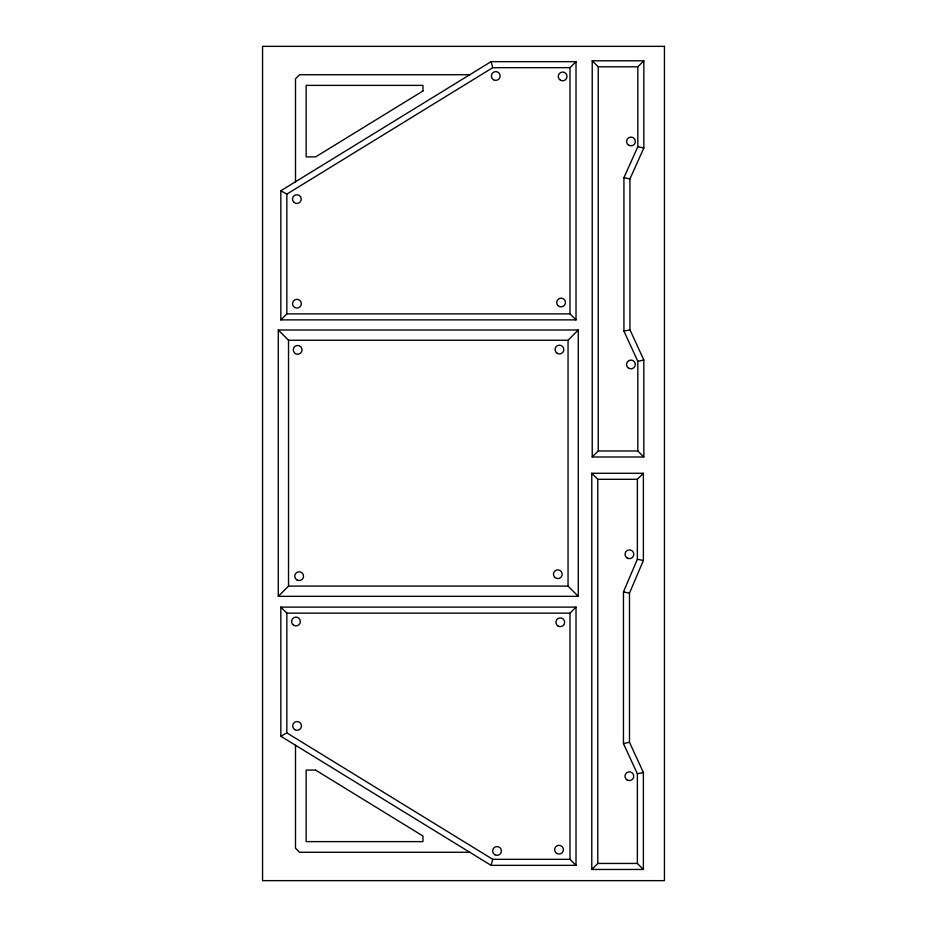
<?xml version="1.0" encoding="UTF-8"?>
<svg xmlns="http://www.w3.org/2000/svg" width="927" height="927" viewBox="0 0 927 927"><rect width="100%" height="100%" fill="white"/><g stroke="black" fill="none" stroke-linecap="round" stroke-linejoin="round"><path stroke-width="1.39" d="M491.055 865.343L492.758 859.329L286.849 732.875L286.849 613.129L280.835 607.115L280.835 736.235L491.055 865.343L576.015 865.343L576.015 607.115L280.835 607.115M643.373 869.468L637.359 863.454L637.359 773.778L623.465 743.593L623.465 591.924L637.359 559.259L637.359 479.294L643.373 473.28L591.774 473.28L591.774 869.468L643.373 869.468L643.373 772.469L629.479 742.272L629.479 593.153L643.373 560.476L643.373 473.28M643.836 456.988L637.822 450.974L637.822 361.298L623.929 331.113L623.929 177.636L637.822 146.709L637.822 66.802L643.836 60.8L592.226 60.8L592.226 456.988L643.836 456.988L643.836 359.989L629.943 329.792L629.943 178.923L643.836 147.996L643.836 60.8M280.835 319.885L286.849 313.871L570.001 313.871L576.015 319.885L576.015 61.657L491.055 61.657L280.835 190.765L280.835 319.885L576.015 319.885M570.001 313.871L570.001 67.671L576.015 61.657M278.297 596.328L288.529 586.096L568.054 586.096L578.286 596.328L578.286 330.012L278.297 330.012L278.297 596.328L578.286 596.328M278.297 330.012L288.529 340.244L568.054 340.244L578.286 330.012M592.226 456.988L598.239 450.974L598.239 66.802L592.226 60.8M286.849 613.129L570.001 613.129L576.015 607.115M591.774 869.468L597.788 863.454L597.788 479.294L591.774 473.28M286.849 313.871L286.849 194.125L492.758 67.671L570.001 67.671M280.835 736.235L286.849 732.875M623.929 331.113L629.943 329.792M637.822 361.298L643.836 359.989M623.465 743.593L629.479 742.272M637.359 773.778L643.373 772.469M598.239 66.802L637.822 66.802M469.769 74.728L299.595 74.728L295.504 78.807L295.504 181.762M598.239 450.974L637.822 450.974M597.788 479.294L637.359 479.294M469.769 852.272L299.595 852.272L295.504 848.193L295.504 745.238M492.758 859.329L570.001 859.329L576.015 865.343M597.788 863.454L637.359 863.454M637.359 559.259L643.373 560.476M623.465 591.924L629.479 593.153M637.822 146.709L643.836 147.996M623.929 177.636L629.943 178.923M280.835 190.765L286.849 194.125M491.055 61.657L492.758 67.671M570.001 613.129L570.001 859.329M568.054 340.244L568.054 586.096M288.529 340.244L288.529 586.096M422.967 90.973L315.609 156.906L306.153 156.906L306.153 85.377L422.967 85.377L422.967 90.973M664.439 46.35L262.561 46.35L262.561 880.65L664.439 880.65L664.439 46.35M315.609 770.094L306.153 770.094L306.153 841.623L422.967 841.623L422.967 836.027L315.609 770.094M294.751 307.474A4.368 4.368 0 0 0 301.31 303.685A4.368 4.368 0 0 0 294.751 299.896A4.368 4.368 0 0 0 294.751 307.474M557.266 353.349A4.368 4.368 0 0 0 563.825 349.56A4.368 4.368 0 0 0 557.266 345.771A4.368 4.368 0 0 0 557.266 353.349M293.801 625.308A4.368 4.368 0 0 0 300.36 621.519A4.368 4.368 0 0 0 293.801 617.73A4.368 4.368 0 0 0 293.801 625.308M493.581 79.78A4.368 4.368 0 0 0 500.14 75.991A4.368 4.368 0 0 0 493.581 72.202A4.368 4.368 0 0 0 493.581 79.78M560.453 80.209A4.368 4.368 0 0 0 567.011 76.42A4.368 4.368 0 0 0 560.453 72.642A4.368 4.368 0 0 0 560.453 80.209M557.996 305.597A4.368 4.368 0 0 0 565.308 303.639A4.368 4.368 0 0 0 559.954 298.285A4.368 4.368 0 0 0 557.996 305.597M494.856 854.74A4.368 4.368 0 0 0 501.414 850.951A4.368 4.368 0 0 0 494.856 847.174A4.368 4.368 0 0 0 494.856 854.74M296.976 579.954A4.368 4.368 0 0 0 303.546 576.165A4.368 4.368 0 0 0 296.976 572.376A4.368 4.368 0 0 0 296.976 579.954M554.728 577.324A4.368 4.368 0 0 0 562.04 575.366A4.368 4.368 0 0 0 556.687 570.012A4.368 4.368 0 0 0 554.728 577.324M293.778 202.179A4.368 4.368 0 0 0 301.101 200.22A4.368 4.368 0 0 0 295.736 194.867A4.368 4.368 0 0 0 293.778 202.179M627.173 780.001A4.368 4.368 0 0 0 633.732 776.212A4.368 4.368 0 0 0 627.173 772.423A4.368 4.368 0 0 0 627.173 780.001M627.243 558.066A4.368 4.368 0 0 0 633.801 554.276A4.368 4.368 0 0 0 627.243 550.487A4.368 4.368 0 0 0 627.243 558.066M628.749 368.262A4.368 4.368 0 0 0 635.308 364.473A4.368 4.368 0 0 0 628.749 360.684A4.368 4.368 0 0 0 628.749 368.262M628.761 145.238A4.368 4.368 0 0 0 635.319 141.46A4.368 4.368 0 0 0 628.761 137.671A4.368 4.368 0 0 0 628.761 145.238M295.481 353.639A4.368 4.368 0 0 0 302.04 349.85A4.368 4.368 0 0 0 295.481 346.061A4.368 4.368 0 0 0 295.481 353.639M556.849 853.477A4.368 4.368 0 0 0 563.407 849.688A4.368 4.368 0 0 0 556.849 845.899A4.368 4.368 0 0 0 556.849 853.477M558.1 626.061A4.368 4.368 0 0 0 564.659 622.272A4.368 4.368 0 0 0 558.1 618.483A4.368 4.368 0 0 0 558.1 626.061M294.902 729.711A4.368 4.368 0 0 0 301.46 725.922A4.368 4.368 0 0 0 294.902 722.133A4.368 4.368 0 0 0 294.902 729.711"/></g></svg>
